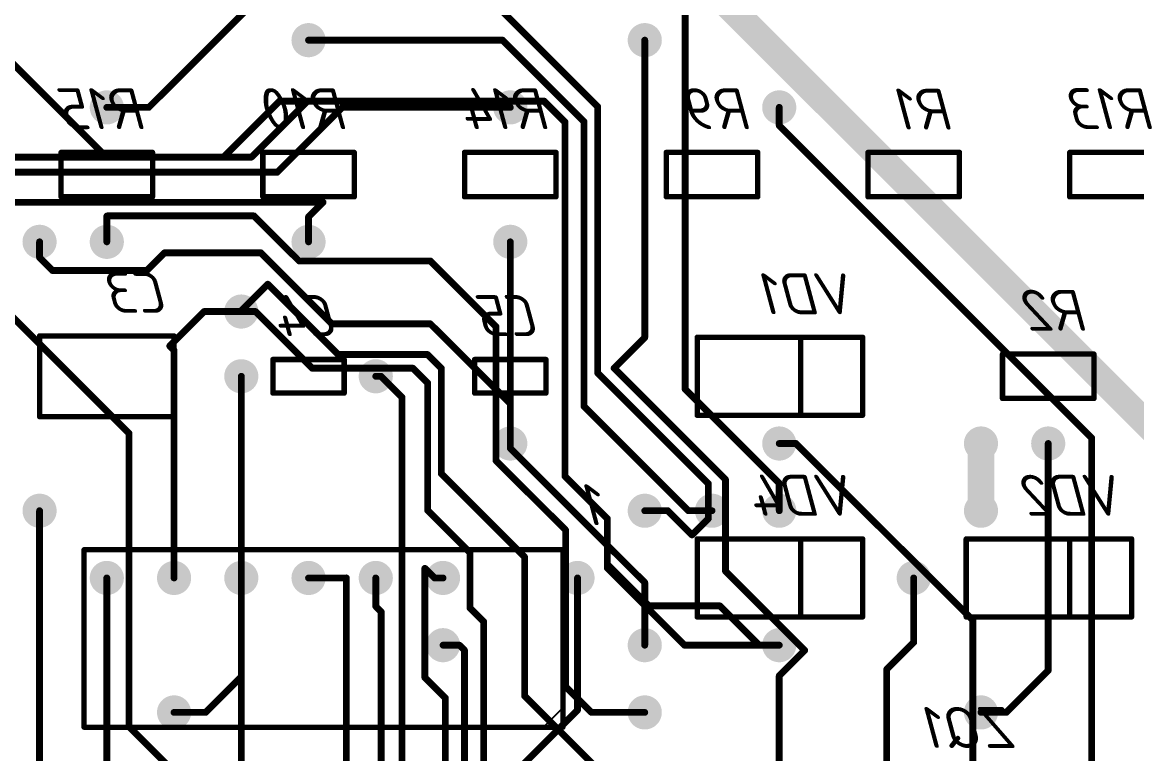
# Model space of a CAD drawing. Header units: millimetres. Extents: x -1529 to 2898, y -1337 to 2183.
# Drawn here: x -1435.3 to -1331.7, y 1997.3 to 2065.3 of the extents above; entities that cross this region are included whole.
import ezdxf

# ---------------------------------------------------------------- set-up
doc = ezdxf.new("R2010")
doc.units = ezdxf.units.MM
for name, color, linetype in [('BottomOverlay', 54, 'Continuous'), ('TopLayer', 1, 'Continuous'), ('ViaHoleLayer', 16, 'Continuous')]:
    doc.layers.add(name, color=color, linetype=linetype)
doc.styles.get("Standard").update_dxf_attribs({"font": 'isocpeui.ttf', "height": 5})

msp = doc.modelspace()

# ---------------------------------------------------------------- linework, layer by layer
at = {"layer": 'BottomOverlay', "color": 7, "true_color": 0xffffff}
for p, q in [((-1386.876, 1999.782), (-1385.076, 2001.582)), ((-1385.076, 2001.582), (-1385.076, 1999.782)), ((-1385.076, 1999.782), (-1386.876, 1999.782))]:
    msp.add_line(p, q, dxfattribs=at)
at = {"layer": 'BottomOverlay', "color": 7, "true_color": 0xffffff, "const_width": 0.5}
for points in [[(-1431.714, 2049.094), (-1431.714, 2053.22)], [(-1431.714, 2053.22), (-1423.214, 2053.22)], [(-1423.214, 2049.094), (-1423.214, 2053.22)], [(-1412.964, 2049.094), (-1412.964, 2053.22)], [(-1412.964, 2053.22), (-1404.464, 2053.22)], [(-1404.464, 2049.094), (-1404.464, 2053.22)], [(-1394.214, 2049.094), (-1394.214, 2053.22)], [(-1394.214, 2053.22), (-1385.714, 2053.22)], [(-1385.714, 2049.094), (-1385.714, 2053.22)], [(-1375.464, 2049.094), (-1375.464, 2053.22)], [(-1375.464, 2053.22), (-1366.964, 2053.22)], [(-1366.964, 2049.094), (-1366.964, 2053.22)], [(-1356.714, 2049.094), (-1356.714, 2053.22)], [(-1356.714, 2053.22), (-1348.214, 2053.22)], [(-1348.214, 2049.094), (-1348.214, 2053.22)], [(-1337.964, 2049.094), (-1337.964, 2053.22)], [(-1337.964, 2053.22), (-1329.464, 2053.22)], [(-1431.714, 2049.094), (-1423.214, 2049.094)], [(-1412.964, 2049.094), (-1404.464, 2049.094)], [(-1394.214, 2049.094), (-1385.714, 2049.094)], [(-1375.464, 2049.094), (-1366.964, 2049.094)], [(-1356.714, 2049.094), (-1348.214, 2049.094)], [(-1337.964, 2049.094), (-1329.464, 2049.094)], [(-1433.714, 2036.157), (-1421.214, 2036.157)], [(-1433.714, 2028.657), (-1433.714, 2036.157)], [(-1421.214, 2028.657), (-1421.214, 2036.157)], [(-1372.589, 2028.782), (-1372.589, 2036.032)], [(-1372.589, 2036.032), (-1357.214, 2036.032)], [(-1362.964, 2028.782), (-1362.964, 2036.032)], [(-1357.214, 2028.782), (-1357.214, 2036.032)], [(-1344.214, 2030.344), (-1344.214, 2034.469)], [(-1344.214, 2034.469), (-1335.714, 2034.469)], [(-1335.714, 2030.344), (-1335.714, 2034.469)], [(-1412.026, 2030.844), (-1412.026, 2033.969)], [(-1412.026, 2033.969), (-1405.401, 2033.969)], [(-1405.401, 2030.844), (-1405.401, 2033.969)], [(-1393.276, 2030.844), (-1393.276, 2033.969)], [(-1393.276, 2033.969), (-1386.651, 2033.969)], [(-1386.651, 2030.844), (-1386.651, 2033.969)], [(-1412.026, 2030.844), (-1405.401, 2030.844)], [(-1393.276, 2030.844), (-1386.651, 2030.844)], [(-1344.214, 2030.344), (-1335.714, 2030.344)], [(-1433.714, 2028.657), (-1421.214, 2028.657)], [(-1372.589, 2028.782), (-1357.214, 2028.782)], [(-1372.589, 2010.032), (-1372.589, 2017.282)], [(-1372.589, 2017.282), (-1357.214, 2017.282)], [(-1362.964, 2010.032), (-1362.964, 2017.282)], [(-1357.214, 2010.032), (-1357.214, 2017.282)], [(-1347.589, 2010.032), (-1347.589, 2017.282)], [(-1347.589, 2017.282), (-1332.214, 2017.282)], [(-1337.964, 2010.032), (-1337.964, 2017.282)], [(-1332.214, 2010.032), (-1332.214, 2017.282)], [(-1429.576, 2016.282), (-1385.076, 2016.282)], [(-1429.576, 1999.782), (-1429.576, 2016.282)], [(-1385.076, 1999.782), (-1385.076, 2016.282)], [(-1372.589, 2010.032), (-1357.214, 2010.032)], [(-1347.589, 2010.032), (-1332.214, 2010.032)], [(-1429.576, 1999.782), (-1385.076, 1999.782)]]:
    msp.add_lwpolyline(points, dxfattribs=at)
at = {"layer": 'BottomOverlay', "color": 7, "true_color": 0xffffff, "const_width": 0.25}
for points in [[(-1431.839, 2053.22, 1), (-1431.589, 2053.22, 1)], [(-1431.839, 2053.22, 1), (-1431.589, 2053.22, 1)], [(-1423.339, 2053.22, 1), (-1423.089, 2053.22, 1)], [(-1423.339, 2053.22, 1), (-1423.089, 2053.22, 1)], [(-1413.089, 2053.22, 1), (-1412.839, 2053.22, 1)], [(-1413.089, 2053.22, 1), (-1412.839, 2053.22, 1)], [(-1404.589, 2053.22, 1), (-1404.339, 2053.22, 1)], [(-1404.589, 2053.22, 1), (-1404.339, 2053.22, 1)], [(-1394.339, 2053.22, 1), (-1394.089, 2053.22, 1)], [(-1394.339, 2053.22, 1), (-1394.089, 2053.22, 1)], [(-1385.839, 2053.22, 1), (-1385.589, 2053.22, 1)], [(-1385.839, 2053.22, 1), (-1385.589, 2053.22, 1)], [(-1375.589, 2053.22, 1), (-1375.339, 2053.22, 1)], [(-1375.589, 2053.22, 1), (-1375.339, 2053.22, 1)], [(-1367.089, 2053.22, 1), (-1366.839, 2053.22, 1)], [(-1367.089, 2053.22, 1), (-1366.839, 2053.22, 1)], [(-1356.839, 2053.22, 1), (-1356.589, 2053.22, 1)], [(-1356.839, 2053.22, 1), (-1356.589, 2053.22, 1)], [(-1348.339, 2053.22, 1), (-1348.089, 2053.22, 1)], [(-1348.339, 2053.22, 1), (-1348.089, 2053.22, 1)], [(-1338.089, 2053.22, 1), (-1337.839, 2053.22, 1)], [(-1338.089, 2053.22, 1), (-1337.839, 2053.22, 1)], [(-1431.839, 2049.094, 1), (-1431.589, 2049.094, 1)], [(-1431.839, 2049.094, 1), (-1431.589, 2049.094, 1)], [(-1423.339, 2049.094, 1), (-1423.089, 2049.094, 1)], [(-1423.339, 2049.094, 1), (-1423.089, 2049.094, 1)], [(-1413.089, 2049.094, 1), (-1412.839, 2049.094, 1)], [(-1413.089, 2049.094, 1), (-1412.839, 2049.094, 1)], [(-1404.589, 2049.094, 1), (-1404.339, 2049.094, 1)], [(-1404.589, 2049.094, 1), (-1404.339, 2049.094, 1)], [(-1394.339, 2049.094, 1), (-1394.089, 2049.094, 1)], [(-1394.339, 2049.094, 1), (-1394.089, 2049.094, 1)], [(-1385.839, 2049.094, 1), (-1385.589, 2049.094, 1)], [(-1385.839, 2049.094, 1), (-1385.589, 2049.094, 1)], [(-1375.589, 2049.094, 1), (-1375.339, 2049.094, 1)], [(-1375.589, 2049.094, 1), (-1375.339, 2049.094, 1)], [(-1367.089, 2049.094, 1), (-1366.839, 2049.094, 1)], [(-1367.089, 2049.094, 1), (-1366.839, 2049.094, 1)], [(-1356.839, 2049.094, 1), (-1356.589, 2049.094, 1)], [(-1356.839, 2049.094, 1), (-1356.589, 2049.094, 1)], [(-1348.339, 2049.094, 1), (-1348.089, 2049.094, 1)], [(-1348.339, 2049.094, 1), (-1348.089, 2049.094, 1)], [(-1338.089, 2049.094, 1), (-1337.839, 2049.094, 1)], [(-1338.089, 2049.094, 1), (-1337.839, 2049.094, 1)], [(-1433.839, 2036.157, 1), (-1433.589, 2036.157, 1)], [(-1433.839, 2036.157, 1), (-1433.589, 2036.157, 1)], [(-1421.339, 2036.157, 1), (-1421.089, 2036.157, 1)], [(-1421.339, 2036.157, 1), (-1421.089, 2036.157, 1)], [(-1372.714, 2036.032, 1), (-1372.464, 2036.032, 1)], [(-1372.714, 2036.032, 1), (-1372.464, 2036.032, 1)], [(-1363.089, 2036.032, 1), (-1362.839, 2036.032, 1)], [(-1357.339, 2036.032, 1), (-1357.089, 2036.032, 1)], [(-1357.339, 2036.032, 1), (-1357.089, 2036.032, 1)], [(-1344.339, 2034.469, 1), (-1344.089, 2034.469, 1)], [(-1344.339, 2034.469, 1), (-1344.089, 2034.469, 1)], [(-1335.839, 2034.469, 1), (-1335.589, 2034.469, 1)], [(-1335.839, 2034.469, 1), (-1335.589, 2034.469, 1)], [(-1412.151, 2033.969, 1), (-1411.901, 2033.969, 1)], [(-1412.151, 2033.969, 1), (-1411.901, 2033.969, 1)], [(-1405.526, 2033.969, 1), (-1405.276, 2033.969, 1)], [(-1405.526, 2033.969, 1), (-1405.276, 2033.969, 1)], [(-1393.401, 2033.969, 1), (-1393.151, 2033.969, 1)], [(-1393.401, 2033.969, 1), (-1393.151, 2033.969, 1)], [(-1386.776, 2033.969, 1), (-1386.526, 2033.969, 1)], [(-1386.776, 2033.969, 1), (-1386.526, 2033.969, 1)], [(-1412.151, 2030.844, 1), (-1411.901, 2030.844, 1)], [(-1412.151, 2030.844, 1), (-1411.901, 2030.844, 1)], [(-1405.526, 2030.844, 1), (-1405.276, 2030.844, 1)], [(-1405.526, 2030.844, 1), (-1405.276, 2030.844, 1)], [(-1393.401, 2030.844, 1), (-1393.151, 2030.844, 1)], [(-1393.401, 2030.844, 1), (-1393.151, 2030.844, 1)], [(-1386.776, 2030.844, 1), (-1386.526, 2030.844, 1)], [(-1386.776, 2030.844, 1), (-1386.526, 2030.844, 1)], [(-1344.339, 2030.344, 1), (-1344.089, 2030.344, 1)], [(-1344.339, 2030.344, 1), (-1344.089, 2030.344, 1)], [(-1335.839, 2030.344, 1), (-1335.589, 2030.344, 1)], [(-1335.839, 2030.344, 1), (-1335.589, 2030.344, 1)], [(-1433.839, 2028.657, 1), (-1433.589, 2028.657, 1)], [(-1433.839, 2028.657, 1), (-1433.589, 2028.657, 1)], [(-1421.339, 2028.657, 1), (-1421.089, 2028.657, 1)], [(-1421.339, 2028.657, 1), (-1421.089, 2028.657, 1)], [(-1372.714, 2028.782, 1), (-1372.464, 2028.782, 1)], [(-1372.714, 2028.782, 1), (-1372.464, 2028.782, 1)], [(-1363.089, 2028.782, 1), (-1362.839, 2028.782, 1)], [(-1357.339, 2028.782, 1), (-1357.089, 2028.782, 1)], [(-1357.339, 2028.782, 1), (-1357.089, 2028.782, 1)], [(-1372.714, 2017.282, 1), (-1372.464, 2017.282, 1)], [(-1372.714, 2017.282, 1), (-1372.464, 2017.282, 1)], [(-1363.089, 2017.282, 1), (-1362.839, 2017.282, 1)], [(-1357.339, 2017.282, 1), (-1357.089, 2017.282, 1)], [(-1357.339, 2017.282, 1), (-1357.089, 2017.282, 1)], [(-1347.714, 2017.282, 1), (-1347.464, 2017.282, 1)], [(-1347.714, 2017.282, 1), (-1347.464, 2017.282, 1)], [(-1338.089, 2017.282, 1), (-1337.839, 2017.282, 1)], [(-1332.339, 2017.282, 1), (-1332.089, 2017.282, 1)], [(-1332.339, 2017.282, 1), (-1332.089, 2017.282, 1)], [(-1429.701, 2016.282, 1), (-1429.451, 2016.282, 1)], [(-1429.701, 2016.282, 1), (-1429.451, 2016.282, 1)], [(-1385.201, 2016.282, 1), (-1384.951, 2016.282, 1)], [(-1385.201, 2016.282, 1), (-1384.951, 2016.282, 1)], [(-1372.714, 2010.032, 1), (-1372.464, 2010.032, 1)], [(-1372.714, 2010.032, 1), (-1372.464, 2010.032, 1)], [(-1363.089, 2010.032, 1), (-1362.839, 2010.032, 1)], [(-1357.339, 2010.032, 1), (-1357.089, 2010.032, 1)], [(-1357.339, 2010.032, 1), (-1357.089, 2010.032, 1)], [(-1347.714, 2010.032, 1), (-1347.464, 2010.032, 1)], [(-1347.714, 2010.032, 1), (-1347.464, 2010.032, 1)], [(-1338.089, 2010.032, 1), (-1337.839, 2010.032, 1)], [(-1332.339, 2010.032, 1), (-1332.089, 2010.032, 1)], [(-1332.339, 2010.032, 1), (-1332.089, 2010.032, 1)], [(-1429.701, 1999.782, 1), (-1429.451, 1999.782, 1)], [(-1429.701, 1999.782, 1), (-1429.451, 1999.782, 1)], [(-1385.201, 1999.782, 1), (-1384.951, 1999.782, 1)], [(-1385.201, 1999.782, 1), (-1384.951, 1999.782, 1)]]:
    msp.add_lwpolyline(points, format="xyb", close=True, dxfattribs=at)
at = {"layer": 'TopLayer', "color": 7, "true_color": 0xffffff}
for points, const_width in [([(-1423.563, 2057.407), (-1376.439, 2104.531)], 0.635), ([(-1373.708, 2031.202), (-1373.708, 2098.412)], 0.635), ([(-1446.214, 2071.499), (-1427.493, 2052.778)], 0.635), ([(-1394.266, 2069.907), (-1381.836, 2057.477)], 0.635), ([(-1371.214, 2068.381), (-1329.639, 2026.807)], 2.5), ([(-1408.714, 2063.657), (-1390.683, 2063.657)], 0.635), ([(-1390.683, 2063.657), (-1383.106, 2056.08)], 0.635), ([(-1377.464, 2036.005), (-1377.464, 2063.657)], 0.635), ([(-1416.634, 2052.778), (-1411.427, 2057.985)], 0.635), ([(-1414.031, 2052.778), (-1408.824, 2057.985)], 0.635), ([(-1411.427, 2057.985), (-1408.824, 2057.985)], 0.635), ([(-1408.824, 2057.985), (-1386.853, 2057.985)], 0.635), ([(-1386.853, 2057.985), (-1386.807, 2057.985)], 0.635), ([(-1386.853, 2057.985), (-1384.884, 2056.017)], 0.635), ([(-1386.807, 2057.985), (-1384.884, 2056.062)], 0.635), ([(-1427.464, 2057.407), (-1423.563, 2057.407)], 0.635), ([(-1411.618, 2051.381), (-1405.592, 2057.407)], 0.635), ([(-1405.592, 2057.407), (-1389.964, 2057.407)], 0.635), ([(-1381.836, 2032.712), (-1381.836, 2057.477)], 0.635), ([(-1364.964, 2055.718), (-1364.964, 2057.407)], 0.635), ([(-1384.884, 2056.017), (-1384.884, 2056.062)], 0.635), ([(-1384.884, 2023.124), (-1384.884, 2056.017)], 0.635), ([(-1383.106, 2029.601), (-1383.106, 2056.08)], 0.635), ([(-1364.964, 2055.718), (-1335.926, 2026.68)], 0.635), ([(-1469.592, 2052.778), (-1427.493, 2052.778)], 0.635), ([(-1427.493, 2052.778), (-1416.634, 2052.778)], 0.635), ([(-1416.634, 2052.778), (-1414.031, 2052.778)], 0.635), ([(-1448.892, 2051.381), (-1411.618, 2051.381)], 0.635), ([(-1442.415, 2048.587), (-1407.363, 2048.587)], 0.635), ([(-1408.714, 2047.237), (-1407.363, 2048.587)], 0.635), ([(-1427.464, 2047.283), (-1427.429, 2047.317)], 0.635), ([(-1427.464, 2044.907), (-1427.464, 2047.283)], 0.635), ([(-1427.429, 2047.317), (-1413.777, 2047.317)], 0.635), ([(-1413.777, 2047.317), (-1409.586, 2043.126)], 0.635), ([(-1408.714, 2044.907), (-1408.714, 2047.237)], 0.635), ([(-1433.714, 2043.442), (-1433.714, 2044.907)], 0.635), ([(-1389.964, 2025.727), (-1389.964, 2044.907)], 0.635), ([(-1433.714, 2043.442), (-1432.509, 2042.237)], 0.635), ([(-1423.746, 2042.237), (-1422.095, 2043.888)], 0.635), ([(-1422.095, 2043.888), (-1413.142, 2043.888)], 0.635), ([(-1413.142, 2043.888), (-1406.538, 2037.284)], 0.635), ([(-1409.586, 2043.126), (-1397.394, 2043.126)], 0.635), ([(-1397.394, 2043.126), (-1391.298, 2037.03)], 0.635), ([(-1439.964, 2041.679), (-1425.397, 2027.112)], 0.635), ([(-1432.509, 2042.237), (-1423.746, 2042.237)], 0.635), ([(-1414.964, 2038.51), (-1412.507, 2040.967)], 0.635), ([(-1412.507, 2040.967), (-1405.966, 2034.427)], 0.635), ([(-1421.614, 2035.226), (-1418.412, 2038.427)], 0.635), ([(-1418.412, 2038.427), (-1413.65, 2038.427)], 0.635), ([(-1414.964, 2038.427), (-1414.964, 2038.51)], 0.635), ([(-1413.65, 2038.427), (-1408.379, 2033.157)], 0.635), ([(-1406.538, 2037.284), (-1397.394, 2037.284)], 0.635), ([(-1397.394, 2037.284), (-1389.964, 2029.854)], 0.635), ([(-1391.298, 2024.584), (-1391.298, 2037.03)], 0.635), ([(-1421.614, 2035.226), (-1421.214, 2034.826)], 0.635), ([(-1380.312, 2033.157), (-1377.464, 2036.005)], 0.635), ([(-1421.214, 2013.657), (-1421.214, 2034.826)], 0.635), ([(-1405.966, 2034.427), (-1397.648, 2034.427)], 0.635), ([(-1397.648, 2034.427), (-1396.378, 2033.157)], 0.635), ([(-1408.379, 2033.157), (-1399.012, 2033.157)], 0.635), ([(-1399.012, 2033.157), (-1397.648, 2031.793)], 0.635), ([(-1396.378, 2023.352), (-1396.378, 2033.157)], 0.635), ([(-1380.312, 2033.157), (-1369.962, 2022.806)], 0.635), ([(-1414.964, 2004.474), (-1414.964, 2032.407)], 0.635), ([(-1402.464, 2032.407), (-1401.978, 2032.407)], 0.635), ([(-1401.978, 2032.407), (-1400.024, 2030.453)], 0.635), ([(-1381.836, 2032.712), (-1371.549, 2022.425)], 0.635), ([(-1397.648, 2019.949), (-1397.648, 2031.793)], 0.635), ([(-1373.708, 2031.202), (-1364.964, 2022.457)], 0.635), ([(-1400.024, 1989.241), (-1400.024, 2030.453)], 0.635), ([(-1389.964, 2026.157), (-1389.964, 2029.854)], 0.635), ([(-1383.106, 2029.601), (-1373.412, 2019.907)], 0.635), ([(-1425.397, 1999.819), (-1425.397, 2027.112)], 0.635), ([(-1346.214, 2019.907), (-1346.214, 2026.157)], 2.5), ([(-1364.964, 2026.157), (-1363.408, 2026.157)], 0.635), ([(-1363.408, 2026.157), (-1346.975, 2009.724)], 0.635), ([(-1339.964, 2005.052), (-1339.964, 2026.157)], 0.635), ([(-1335.926, 1957.407), (-1335.926, 2026.68)], 0.635), ([(-1389.964, 2025.727), (-1377.464, 2013.227)], 0.635), ([(-1391.298, 2024.584), (-1384.821, 2018.107)], 0.635), ([(-1396.378, 2023.352), (-1388.631, 2015.605)], 0.635), ([(-1384.884, 2023.124), (-1380.947, 2019.187)], 0.635), ([(-1369.962, 2014.297), (-1369.962, 2022.806)], 0.635), ([(-1371.549, 2019.187), (-1371.549, 2022.425)], 0.635), ([(-1364.964, 2019.907), (-1364.964, 2022.457)], 0.635), ([(-1433.714, 1973.147), (-1433.714, 2019.907)], 0.635), ([(-1397.648, 2019.949), (-1393.711, 2016.012)], 0.635), ([(-1377.464, 2019.907), (-1375.317, 2019.907)], 0.635), ([(-1375.317, 2019.907), (-1373.073, 2017.663)], 0.635), ([(-1373.412, 2019.907), (-1371.214, 2019.907)], 0.635), ([(-1380.947, 2014.932), (-1380.947, 2019.187)], 0.635), ([(-1373.073, 2017.663), (-1371.549, 2019.187)], 0.635), ([(-1384.821, 2003.566), (-1384.821, 2018.107)], 0.635), ([(-1393.711, 2010.868), (-1393.711, 2016.012)], 0.635), ([(-1388.631, 2002.677), (-1388.631, 2015.605)], 0.635), ([(-1397.902, 2004.391), (-1397.902, 2014.551)], 0.635), ([(-1397.902, 2014.551), (-1397.007, 2013.657)], 0.635), ([(-1380.947, 2014.579), (-1380.947, 2014.932)], 0.635), ([(-1380.947, 2014.932), (-1377.074, 2011.059)], 0.635), ([(-1380.947, 2014.579), (-1373.775, 2007.407)], 0.635), ([(-1427.464, 1977.75), (-1427.464, 2013.657)], 0.635), ([(-1414.964, 1994.91), (-1414.964, 2013.657)], 0.635), ([(-1408.714, 2013.657), (-1405.21, 2013.657)], 0.635), ([(-1405.21, 2013.657), (-1405.204, 2013.662)], 0.635), ([(-1405.204, 1987.119), (-1405.204, 2013.662)], 0.635), ([(-1402.464, 2011.023), (-1402.464, 2013.657)], 0.635), ([(-1397.007, 2013.657), (-1396.214, 2013.657)], 0.635), ([(-1383.714, 2001.371), (-1383.714, 2013.657)], 0.635), ([(-1369.962, 2014.297), (-1362.596, 2006.931)], 0.635), ([(-1352.464, 2007.665), (-1352.464, 2013.657)], 0.635), ([(-1377.464, 2007.407), (-1377.464, 2013.227)], 0.635), ([(-1402.464, 2011.023), (-1401.966, 2010.525)], 0.635), ([(-1401.966, 1969.809), (-1401.966, 2010.525)], 0.635), ([(-1393.711, 2010.868), (-1392.441, 2009.598)], 0.635), ([(-1377.074, 2011.059), (-1370.47, 2011.059)], 0.635), ([(-1370.47, 2011.059), (-1366.818, 2007.407)], 0.635), ([(-1392.441, 1977.531), (-1392.441, 2009.598)], 0.635), ([(-1346.975, 1967.752), (-1346.975, 2009.724)], 0.635), ([(-1396.214, 2007.407), (-1394.694, 2007.407)], 0.635), ([(-1394.694, 2007.407), (-1394.219, 2006.931)], 0.635), ([(-1373.775, 2007.407), (-1366.818, 2007.407)], 0.635), ([(-1366.818, 2007.407), (-1364.964, 2007.407)], 0.635), ([(-1354.976, 2005.153), (-1352.464, 2007.665)], 0.635), ([(-1394.219, 1964.837), (-1394.219, 2006.931)], 0.635), ([(-1364.964, 2004.563), (-1362.596, 2006.931)], 0.635), ([(-1354.976, 1964.577), (-1354.976, 2005.153)], 0.635), ([(-1343.859, 2001.157), (-1339.964, 2005.052)], 0.635), ([(-1418.281, 2001.157), (-1414.964, 2004.474)], 0.635), ([(-1397.902, 2004.391), (-1395.997, 2002.486)], 0.635), ([(-1364.964, 1969.907), (-1364.964, 2004.563)], 0.635), ([(-1384.821, 2003.566), (-1382.412, 2001.157)], 0.635), ([(-1395.997, 1914.69), (-1395.997, 2002.486)], 0.635), ([(-1388.631, 2002.677), (-1380.861, 1994.907)], 0.635), ([(-1421.214, 2001.157), (-1418.281, 2001.157)], 0.635), ([(-1391.171, 1993.914), (-1383.714, 2001.371)], 0.635), ([(-1382.412, 2001.157), (-1377.464, 2001.157)], 0.635), ([(-1346.214, 2001.157), (-1343.859, 2001.157)], 0.635), ([(-1425.397, 1999.819), (-1408.714, 1983.136)], 0.635)]:
    msp.add_lwpolyline(points, dxfattribs=dict(at, const_width=const_width))
for points, const_width in [([(-1409.507, 2063.657, 1), (-1407.92, 2063.657, 1)], 1.587), ([(-1378.257, 2063.657, 1), (-1376.67, 2063.657, 1)], 1.587), ([(-1408.872, 2063.657, 1), (-1408.555, 2063.657, 1)], 0.318), ([(-1390.841, 2063.657, 1), (-1390.524, 2063.657, 1)], 0.318), ([(-1390.841, 2063.657, 1), (-1390.524, 2063.657, 1)], 0.318), ([(-1377.622, 2063.657, 1), (-1377.305, 2063.657, 1)], 0.318), ([(-1428.257, 2057.407, 1), (-1426.67, 2057.407, 1)], 1.587), ([(-1411.586, 2057.985, 1), (-1411.268, 2057.985, 1)], 0.318), ([(-1411.586, 2057.985, 1), (-1411.268, 2057.985, 1)], 0.318), ([(-1408.982, 2057.985, 1), (-1408.665, 2057.985, 1)], 0.318), ([(-1408.982, 2057.985, 1), (-1408.665, 2057.985, 1)], 0.318), ([(-1408.982, 2057.985, 1), (-1408.665, 2057.985, 1)], 0.318), ([(-1390.757, 2057.407, 1), (-1389.17, 2057.407, 1)], 1.587), ([(-1387.011, 2057.985, 1), (-1386.694, 2057.985, 1)], 0.318), ([(-1387.011, 2057.985, 1), (-1386.694, 2057.985, 1)], 0.318), ([(-1387.011, 2057.985, 1), (-1386.694, 2057.985, 1)], 0.318), ([(-1386.966, 2057.985, 1), (-1386.649, 2057.985, 1)], 0.318), ([(-1386.966, 2057.985, 1), (-1386.649, 2057.985, 1)], 0.318), ([(-1365.757, 2057.407, 1), (-1364.17, 2057.407, 1)], 1.587), ([(-1427.622, 2057.407, 1), (-1427.305, 2057.407, 1)], 0.318), ([(-1423.721, 2057.407, 1), (-1423.404, 2057.407, 1)], 0.318), ([(-1423.721, 2057.407, 1), (-1423.404, 2057.407, 1)], 0.318), ([(-1405.751, 2057.407, 1), (-1405.433, 2057.407, 1)], 0.318), ([(-1405.751, 2057.407, 1), (-1405.433, 2057.407, 1)], 0.318), ([(-1390.122, 2057.407, 1), (-1389.805, 2057.407, 1)], 0.318), ([(-1381.995, 2057.477, 1), (-1381.677, 2057.477, 1)], 0.318), ([(-1381.995, 2057.477, 1), (-1381.677, 2057.477, 1)], 0.318), ([(-1365.122, 2057.407, 1), (-1364.805, 2057.407, 1)], 0.318), ([(-1385.043, 2056.062, 1), (-1384.725, 2056.062, 1)], 0.318), ([(-1385.043, 2056.062, 1), (-1384.725, 2056.062, 1)], 0.318), ([(-1385.043, 2056.017, 1), (-1384.725, 2056.017, 1)], 0.318), ([(-1385.043, 2056.017, 1), (-1384.725, 2056.017, 1)], 0.318), ([(-1385.043, 2056.017, 1), (-1384.725, 2056.017, 1)], 0.318), ([(-1383.265, 2056.08, 1), (-1382.947, 2056.08, 1)], 0.318), ([(-1383.265, 2056.08, 1), (-1382.947, 2056.08, 1)], 0.318), ([(-1365.122, 2055.718, 1), (-1364.805, 2055.718, 1)], 0.318), ([(-1365.122, 2055.718, 1), (-1364.805, 2055.718, 1)], 0.318), ([(-1427.651, 2052.778, 1), (-1427.334, 2052.778, 1)], 0.318), ([(-1427.651, 2052.778, 1), (-1427.334, 2052.778, 1)], 0.318), ([(-1427.651, 2052.778, 1), (-1427.334, 2052.778, 1)], 0.318), ([(-1416.793, 2052.778, 1), (-1416.475, 2052.778, 1)], 0.318), ([(-1416.793, 2052.778, 1), (-1416.475, 2052.778, 1)], 0.318), ([(-1416.793, 2052.778, 1), (-1416.475, 2052.778, 1)], 0.318), ([(-1414.189, 2052.778, 1), (-1413.872, 2052.778, 1)], 0.318), ([(-1414.189, 2052.778, 1), (-1413.872, 2052.778, 1)], 0.318), ([(-1411.776, 2051.381, 1), (-1411.459, 2051.381, 1)], 0.318), ([(-1411.776, 2051.381, 1), (-1411.459, 2051.381, 1)], 0.318), ([(-1407.522, 2048.587, 1), (-1407.204, 2048.587, 1)], 0.318), ([(-1407.522, 2048.587, 1), (-1407.204, 2048.587, 1)], 0.318), ([(-1427.622, 2047.283, 1), (-1427.305, 2047.283, 1)], 0.318), ([(-1427.622, 2047.283, 1), (-1427.305, 2047.283, 1)], 0.318), ([(-1427.588, 2047.317, 1), (-1427.27, 2047.317, 1)], 0.318), ([(-1427.588, 2047.317, 1), (-1427.27, 2047.317, 1)], 0.318), ([(-1413.935, 2047.317, 1), (-1413.618, 2047.317, 1)], 0.318), ([(-1413.935, 2047.317, 1), (-1413.618, 2047.317, 1)], 0.318), ([(-1408.872, 2047.237, 1), (-1408.555, 2047.237, 1)], 0.318), ([(-1408.872, 2047.237, 1), (-1408.555, 2047.237, 1)], 0.318), ([(-1434.507, 2044.907, 1), (-1432.92, 2044.907, 1)], 1.587), ([(-1428.257, 2044.907, 1), (-1426.67, 2044.907, 1)], 1.587), ([(-1409.507, 2044.907, 1), (-1407.92, 2044.907, 1)], 1.587), ([(-1390.757, 2044.907, 1), (-1389.17, 2044.907, 1)], 1.587), ([(-1433.872, 2044.907, 1), (-1433.555, 2044.907, 1)], 0.318), ([(-1427.622, 2044.907, 1), (-1427.305, 2044.907, 1)], 0.318), ([(-1408.872, 2044.907, 1), (-1408.555, 2044.907, 1)], 0.318), ([(-1390.122, 2044.907, 1), (-1389.805, 2044.907, 1)], 0.318), ([(-1433.872, 2043.442, 1), (-1433.555, 2043.442, 1)], 0.318), ([(-1433.872, 2043.442, 1), (-1433.555, 2043.442, 1)], 0.318), ([(-1422.254, 2043.888, 1), (-1421.936, 2043.888, 1)], 0.318), ([(-1422.254, 2043.888, 1), (-1421.936, 2043.888, 1)], 0.318), ([(-1413.3, 2043.888, 1), (-1412.983, 2043.888, 1)], 0.318), ([(-1413.3, 2043.888, 1), (-1412.983, 2043.888, 1)], 0.318), ([(-1409.744, 2043.126, 1), (-1409.427, 2043.126, 1)], 0.318), ([(-1409.744, 2043.126, 1), (-1409.427, 2043.126, 1)], 0.318), ([(-1397.552, 2043.126, 1), (-1397.235, 2043.126, 1)], 0.318), ([(-1397.552, 2043.126, 1), (-1397.235, 2043.126, 1)], 0.318), ([(-1432.668, 2042.237, 1), (-1432.35, 2042.237, 1)], 0.318), ([(-1432.668, 2042.237, 1), (-1432.35, 2042.237, 1)], 0.318), ([(-1423.905, 2042.237, 1), (-1423.587, 2042.237, 1)], 0.318), ([(-1423.905, 2042.237, 1), (-1423.587, 2042.237, 1)], 0.318), ([(-1412.665, 2040.967, 1), (-1412.348, 2040.967, 1)], 0.318), ([(-1412.665, 2040.967, 1), (-1412.348, 2040.967, 1)], 0.318), ([(-1415.757, 2038.427, 1), (-1414.17, 2038.427, 1)], 1.587), ([(-1418.571, 2038.427, 1), (-1418.253, 2038.427, 1)], 0.318), ([(-1418.571, 2038.427, 1), (-1418.253, 2038.427, 1)], 0.318), ([(-1415.122, 2038.51, 1), (-1414.805, 2038.51, 1)], 0.318), ([(-1415.122, 2038.51, 1), (-1414.805, 2038.51, 1)], 0.318), ([(-1415.122, 2038.427, 1), (-1414.805, 2038.427, 1)], 0.318), ([(-1413.808, 2038.427, 1), (-1413.491, 2038.427, 1)], 0.318), ([(-1413.808, 2038.427, 1), (-1413.491, 2038.427, 1)], 0.318), ([(-1406.696, 2037.284, 1), (-1406.379, 2037.284, 1)], 0.318), ([(-1406.696, 2037.284, 1), (-1406.379, 2037.284, 1)], 0.318), ([(-1397.552, 2037.284, 1), (-1397.235, 2037.284, 1)], 0.318), ([(-1397.552, 2037.284, 1), (-1397.235, 2037.284, 1)], 0.318), ([(-1391.456, 2037.03, 1), (-1391.139, 2037.03, 1)], 0.318), ([(-1391.456, 2037.03, 1), (-1391.139, 2037.03, 1)], 0.318), ([(-1421.772, 2035.226, 1), (-1421.455, 2035.226, 1)], 0.318), ([(-1421.772, 2035.226, 1), (-1421.455, 2035.226, 1)], 0.318), ([(-1377.622, 2036.005, 1), (-1377.305, 2036.005, 1)], 0.318), ([(-1377.622, 2036.005, 1), (-1377.305, 2036.005, 1)], 0.318), ([(-1421.372, 2034.826, 1), (-1421.055, 2034.826, 1)], 0.318), ([(-1421.372, 2034.826, 1), (-1421.055, 2034.826, 1)], 0.318), ([(-1406.125, 2034.427, 1), (-1405.807, 2034.427, 1)], 0.318), ([(-1406.125, 2034.427, 1), (-1405.807, 2034.427, 1)], 0.318), ([(-1397.806, 2034.427, 1), (-1397.489, 2034.427, 1)], 0.318), ([(-1397.806, 2034.427, 1), (-1397.489, 2034.427, 1)], 0.318), ([(-1415.757, 2032.407, 1), (-1414.17, 2032.407, 1)], 1.587), ([(-1408.538, 2033.157, 1), (-1408.22, 2033.157, 1)], 0.318), ([(-1408.538, 2033.157, 1), (-1408.22, 2033.157, 1)], 0.318), ([(-1403.257, 2032.407, 1), (-1401.67, 2032.407, 1)], 1.587), ([(-1399.171, 2033.157, 1), (-1398.853, 2033.157, 1)], 0.318), ([(-1399.171, 2033.157, 1), (-1398.853, 2033.157, 1)], 0.318), ([(-1396.536, 2033.157, 1), (-1396.219, 2033.157, 1)], 0.318), ([(-1396.536, 2033.157, 1), (-1396.219, 2033.157, 1)], 0.318), ([(-1380.471, 2033.157, 1), (-1380.153, 2033.157, 1)], 0.318), ([(-1380.471, 2033.157, 1), (-1380.153, 2033.157, 1)], 0.318), ([(-1415.122, 2032.407, 1), (-1414.805, 2032.407, 1)], 0.318), ([(-1402.622, 2032.407, 1), (-1402.305, 2032.407, 1)], 0.318), ([(-1402.136, 2032.407, 1), (-1401.819, 2032.407, 1)], 0.318), ([(-1402.136, 2032.407, 1), (-1401.819, 2032.407, 1)], 0.318), ([(-1381.995, 2032.712, 1), (-1381.677, 2032.712, 1)], 0.318), ([(-1381.995, 2032.712, 1), (-1381.677, 2032.712, 1)], 0.318), ([(-1397.806, 2031.793, 1), (-1397.489, 2031.793, 1)], 0.318), ([(-1397.806, 2031.793, 1), (-1397.489, 2031.793, 1)], 0.318), ([(-1373.867, 2031.202, 1), (-1373.549, 2031.202, 1)], 0.318), ([(-1373.867, 2031.202, 1), (-1373.549, 2031.202, 1)], 0.318), ([(-1400.182, 2030.453, 1), (-1399.865, 2030.453, 1)], 0.318), ([(-1400.182, 2030.453, 1), (-1399.865, 2030.453, 1)], 0.318), ([(-1390.122, 2029.854, 1), (-1389.805, 2029.854, 1)], 0.318), ([(-1390.122, 2029.854, 1), (-1389.805, 2029.854, 1)], 0.318), ([(-1383.265, 2029.601, 1), (-1382.947, 2029.601, 1)], 0.318), ([(-1383.265, 2029.601, 1), (-1382.947, 2029.601, 1)], 0.318), ([(-1425.556, 2027.112, 1), (-1425.238, 2027.112, 1)], 0.318), ([(-1425.556, 2027.112, 1), (-1425.238, 2027.112, 1)], 0.318), ([(-1390.757, 2026.157, 1), (-1389.17, 2026.157, 1)], 1.587), ([(-1365.757, 2026.157, 1), (-1364.17, 2026.157, 1)], 1.587), ([(-1347.007, 2026.157, 1), (-1345.42, 2026.157, 1)], 1.587), ([(-1346.839, 2026.157, 1), (-1345.589, 2026.157, 1)], 1.25), ([(-1340.757, 2026.157, 1), (-1339.17, 2026.157, 1)], 1.587), ([(-1390.122, 2026.157, 1), (-1389.805, 2026.157, 1)], 0.318), ([(-1365.122, 2026.157, 1), (-1364.805, 2026.157, 1)], 0.318), ([(-1363.567, 2026.157, 1), (-1363.249, 2026.157, 1)], 0.318), ([(-1363.567, 2026.157, 1), (-1363.249, 2026.157, 1)], 0.318), ([(-1340.122, 2026.157, 1), (-1339.805, 2026.157, 1)], 0.318), ([(-1336.084, 2026.68, 1), (-1335.767, 2026.68, 1)], 0.318), ([(-1336.084, 2026.68, 1), (-1335.767, 2026.68, 1)], 0.318), ([(-1390.122, 2025.727, 1), (-1389.805, 2025.727, 1)], 0.318), ([(-1390.122, 2025.727, 1), (-1389.805, 2025.727, 1)], 0.318), ([(-1391.456, 2024.584, 1), (-1391.139, 2024.584, 1)], 0.318), ([(-1391.456, 2024.584, 1), (-1391.139, 2024.584, 1)], 0.318), ([(-1396.536, 2023.352, 1), (-1396.219, 2023.352, 1)], 0.318), ([(-1396.536, 2023.352, 1), (-1396.219, 2023.352, 1)], 0.318), ([(-1385.043, 2023.124, 1), (-1384.725, 2023.124, 1)], 0.318), ([(-1385.043, 2023.124, 1), (-1384.725, 2023.124, 1)], 0.318), ([(-1370.12, 2022.806, 1), (-1369.803, 2022.806, 1)], 0.318), ([(-1370.12, 2022.806, 1), (-1369.803, 2022.806, 1)], 0.318), ([(-1371.708, 2022.425, 1), (-1371.39, 2022.425, 1)], 0.318), ([(-1371.708, 2022.425, 1), (-1371.39, 2022.425, 1)], 0.318), ([(-1365.122, 2022.457, 1), (-1364.805, 2022.457, 1)], 0.318), ([(-1365.122, 2022.457, 1), (-1364.805, 2022.457, 1)], 0.318), ([(-1434.507, 2019.907, 1), (-1432.92, 2019.907, 1)], 1.587), ([(-1378.257, 2019.907, 1), (-1376.67, 2019.907, 1)], 1.587), ([(-1372.007, 2019.907, 1), (-1370.42, 2019.907, 1)], 1.587), ([(-1365.757, 2019.907, 1), (-1364.17, 2019.907, 1)], 1.587), ([(-1347.007, 2019.907, 1), (-1345.42, 2019.907, 1)], 1.587), ([(-1346.839, 2019.907, 1), (-1345.589, 2019.907, 1)], 1.25), ([(-1433.872, 2019.907, 1), (-1433.555, 2019.907, 1)], 0.318), ([(-1397.806, 2019.949, 1), (-1397.489, 2019.949, 1)], 0.318), ([(-1397.806, 2019.949, 1), (-1397.489, 2019.949, 1)], 0.318), ([(-1377.622, 2019.907, 1), (-1377.305, 2019.907, 1)], 0.318), ([(-1375.476, 2019.907, 1), (-1375.158, 2019.907, 1)], 0.318), ([(-1375.476, 2019.907, 1), (-1375.158, 2019.907, 1)], 0.318), ([(-1373.571, 2019.907, 1), (-1373.253, 2019.907, 1)], 0.318), ([(-1373.571, 2019.907, 1), (-1373.253, 2019.907, 1)], 0.318), ([(-1371.372, 2019.907, 1), (-1371.055, 2019.907, 1)], 0.318), ([(-1365.122, 2019.907, 1), (-1364.805, 2019.907, 1)], 0.318), ([(-1381.106, 2019.187, 1), (-1380.788, 2019.187, 1)], 0.318), ([(-1381.106, 2019.187, 1), (-1380.788, 2019.187, 1)], 0.318), ([(-1371.708, 2019.187, 1), (-1371.39, 2019.187, 1)], 0.318), ([(-1371.708, 2019.187, 1), (-1371.39, 2019.187, 1)], 0.318), ([(-1384.979, 2018.107, 1), (-1384.662, 2018.107, 1)], 0.318), ([(-1384.979, 2018.107, 1), (-1384.662, 2018.107, 1)], 0.318), ([(-1373.232, 2017.663, 1), (-1372.914, 2017.663, 1)], 0.318), ([(-1373.232, 2017.663, 1), (-1372.914, 2017.663, 1)], 0.318), ([(-1393.869, 2016.012, 1), (-1393.552, 2016.012, 1)], 0.318), ([(-1393.869, 2016.012, 1), (-1393.552, 2016.012, 1)], 0.318), ([(-1388.789, 2015.605, 1), (-1388.472, 2015.605, 1)], 0.318), ([(-1388.789, 2015.605, 1), (-1388.472, 2015.605, 1)], 0.318), ([(-1428.257, 2013.657, 1), (-1426.67, 2013.657, 1)], 1.587), ([(-1422.007, 2013.657, 1), (-1420.42, 2013.657, 1)], 1.587), ([(-1415.757, 2013.657, 1), (-1414.17, 2013.657, 1)], 1.587), ([(-1409.507, 2013.657, 1), (-1407.92, 2013.657, 1)], 1.587), ([(-1403.257, 2013.657, 1), (-1401.67, 2013.657, 1)], 1.587), ([(-1398.06, 2014.551, 1), (-1397.743, 2014.551, 1)], 0.318), ([(-1398.06, 2014.551, 1), (-1397.743, 2014.551, 1)], 0.318), ([(-1397.007, 2013.657, 1), (-1395.42, 2013.657, 1)], 1.587), ([(-1384.507, 2013.657, 1), (-1382.92, 2013.657, 1)], 1.587), ([(-1381.106, 2014.932, 1), (-1380.788, 2014.932, 1)], 0.318), ([(-1381.106, 2014.932, 1), (-1380.788, 2014.932, 1)], 0.318), ([(-1381.106, 2014.932, 1), (-1380.788, 2014.932, 1)], 0.318), ([(-1381.106, 2014.579, 1), (-1380.788, 2014.579, 1)], 0.318), ([(-1381.106, 2014.579, 1), (-1380.788, 2014.579, 1)], 0.318), ([(-1353.257, 2013.657, 1), (-1351.67, 2013.657, 1)], 1.587), ([(-1427.622, 2013.657, 1), (-1427.305, 2013.657, 1)], 0.318), ([(-1421.372, 2013.657, 1), (-1421.055, 2013.657, 1)], 0.318), ([(-1415.122, 2013.657, 1), (-1414.805, 2013.657, 1)], 0.318), ([(-1408.872, 2013.657, 1), (-1408.555, 2013.657, 1)], 0.318), ([(-1405.368, 2013.657, 1), (-1405.051, 2013.657, 1)], 0.318), ([(-1405.368, 2013.657, 1), (-1405.051, 2013.657, 1)], 0.318), ([(-1405.363, 2013.662, 1), (-1405.045, 2013.662, 1)], 0.318), ([(-1405.363, 2013.662, 1), (-1405.045, 2013.662, 1)], 0.318), ([(-1402.622, 2013.657, 1), (-1402.305, 2013.657, 1)], 0.318), ([(-1397.166, 2013.657, 1), (-1396.848, 2013.657, 1)], 0.318), ([(-1397.166, 2013.657, 1), (-1396.848, 2013.657, 1)], 0.318), ([(-1396.372, 2013.657, 1), (-1396.055, 2013.657, 1)], 0.318), ([(-1383.872, 2013.657, 1), (-1383.555, 2013.657, 1)], 0.318), ([(-1370.12, 2014.297, 1), (-1369.803, 2014.297, 1)], 0.318), ([(-1370.12, 2014.297, 1), (-1369.803, 2014.297, 1)], 0.318), ([(-1352.622, 2013.657, 1), (-1352.305, 2013.657, 1)], 0.318), ([(-1377.622, 2013.227, 1), (-1377.305, 2013.227, 1)], 0.318), ([(-1377.622, 2013.227, 1), (-1377.305, 2013.227, 1)], 0.318), ([(-1402.622, 2011.023, 1), (-1402.305, 2011.023, 1)], 0.318), ([(-1402.622, 2011.023, 1), (-1402.305, 2011.023, 1)], 0.318), ([(-1402.124, 2010.525, 1), (-1401.807, 2010.525, 1)], 0.318), ([(-1402.124, 2010.525, 1), (-1401.807, 2010.525, 1)], 0.318), ([(-1393.869, 2010.868, 1), (-1393.552, 2010.868, 1)], 0.318), ([(-1393.869, 2010.868, 1), (-1393.552, 2010.868, 1)], 0.318), ([(-1377.232, 2011.059, 1), (-1376.915, 2011.059, 1)], 0.318), ([(-1377.232, 2011.059, 1), (-1376.915, 2011.059, 1)], 0.318), ([(-1370.628, 2011.059, 1), (-1370.311, 2011.059, 1)], 0.318), ([(-1370.628, 2011.059, 1), (-1370.311, 2011.059, 1)], 0.318), ([(-1392.599, 2009.598, 1), (-1392.282, 2009.598, 1)], 0.318), ([(-1392.599, 2009.598, 1), (-1392.282, 2009.598, 1)], 0.318), ([(-1347.133, 2009.724, 1), (-1346.816, 2009.724, 1)], 0.318), ([(-1347.133, 2009.724, 1), (-1346.816, 2009.724, 1)], 0.318), ([(-1397.007, 2007.407, 1), (-1395.42, 2007.407, 1)], 1.587), ([(-1378.257, 2007.407, 1), (-1376.67, 2007.407, 1)], 1.587), ([(-1365.757, 2007.407, 1), (-1364.17, 2007.407, 1)], 1.587), ([(-1396.372, 2007.407, 1), (-1396.055, 2007.407, 1)], 0.318), ([(-1394.853, 2007.407, 1), (-1394.535, 2007.407, 1)], 0.318), ([(-1394.853, 2007.407, 1), (-1394.535, 2007.407, 1)], 0.318), ([(-1377.622, 2007.407, 1), (-1377.305, 2007.407, 1)], 0.318), ([(-1373.934, 2007.407, 1), (-1373.616, 2007.407, 1)], 0.318), ([(-1373.934, 2007.407, 1), (-1373.616, 2007.407, 1)], 0.318), ([(-1366.976, 2007.407, 1), (-1366.659, 2007.407, 1)], 0.318), ([(-1366.976, 2007.407, 1), (-1366.659, 2007.407, 1)], 0.318), ([(-1366.976, 2007.407, 1), (-1366.659, 2007.407, 1)], 0.318), ([(-1365.122, 2007.407, 1), (-1364.805, 2007.407, 1)], 0.318), ([(-1352.622, 2007.665, 1), (-1352.305, 2007.665, 1)], 0.318), ([(-1352.622, 2007.665, 1), (-1352.305, 2007.665, 1)], 0.318), ([(-1394.377, 2006.931, 1), (-1394.06, 2006.931, 1)], 0.318), ([(-1394.377, 2006.931, 1), (-1394.06, 2006.931, 1)], 0.318), ([(-1362.754, 2006.931, 1), (-1362.437, 2006.931, 1)], 0.318), ([(-1362.754, 2006.931, 1), (-1362.437, 2006.931, 1)], 0.318), ([(-1355.134, 2005.153, 1), (-1354.817, 2005.153, 1)], 0.318), ([(-1355.134, 2005.153, 1), (-1354.817, 2005.153, 1)], 0.318), ([(-1340.122, 2005.052, 1), (-1339.805, 2005.052, 1)], 0.318), ([(-1340.122, 2005.052, 1), (-1339.805, 2005.052, 1)], 0.318), ([(-1415.122, 2004.474, 1), (-1414.805, 2004.474, 1)], 0.318), ([(-1415.122, 2004.474, 1), (-1414.805, 2004.474, 1)], 0.318), ([(-1398.06, 2004.391, 1), (-1397.743, 2004.391, 1)], 0.318), ([(-1398.06, 2004.391, 1), (-1397.743, 2004.391, 1)], 0.318), ([(-1365.122, 2004.563, 1), (-1364.805, 2004.563, 1)], 0.318), ([(-1365.122, 2004.563, 1), (-1364.805, 2004.563, 1)], 0.318), ([(-1384.979, 2003.566, 1), (-1384.662, 2003.566, 1)], 0.318), ([(-1384.979, 2003.566, 1), (-1384.662, 2003.566, 1)], 0.318), ([(-1422.007, 2001.157, 1), (-1420.42, 2001.157, 1)], 1.587), ([(-1396.155, 2002.486, 1), (-1395.838, 2002.486, 1)], 0.318), ([(-1396.155, 2002.486, 1), (-1395.838, 2002.486, 1)], 0.318), ([(-1388.789, 2002.677, 1), (-1388.472, 2002.677, 1)], 0.318), ([(-1388.789, 2002.677, 1), (-1388.472, 2002.677, 1)], 0.318), ([(-1378.257, 2001.157, 1), (-1376.67, 2001.157, 1)], 1.587), ([(-1347.007, 2001.157, 1), (-1345.42, 2001.157, 1)], 1.587), ([(-1421.372, 2001.157, 1), (-1421.055, 2001.157, 1)], 0.318), ([(-1418.44, 2001.157, 1), (-1418.122, 2001.157, 1)], 0.318), ([(-1418.44, 2001.157, 1), (-1418.122, 2001.157, 1)], 0.318), ([(-1383.872, 2001.371, 1), (-1383.555, 2001.371, 1)], 0.318), ([(-1383.872, 2001.371, 1), (-1383.555, 2001.371, 1)], 0.318), ([(-1382.57, 2001.157, 1), (-1382.253, 2001.157, 1)], 0.318), ([(-1382.57, 2001.157, 1), (-1382.253, 2001.157, 1)], 0.318), ([(-1377.622, 2001.157, 1), (-1377.305, 2001.157, 1)], 0.318), ([(-1346.372, 2001.157, 1), (-1346.055, 2001.157, 1)], 0.318), ([(-1344.018, 2001.157, 1), (-1343.7, 2001.157, 1)], 0.318), ([(-1344.018, 2001.157, 1), (-1343.7, 2001.157, 1)], 0.318), ([(-1425.556, 1999.819, 1), (-1425.238, 1999.819, 1)], 0.318), ([(-1425.556, 1999.819, 1), (-1425.238, 1999.819, 1)], 0.318)]:
    msp.add_lwpolyline(points, format="xyb", close=True, dxfattribs=dict(at, const_width=const_width))
at = {"layer": 'ViaHoleLayer', "color": 7, "true_color": 0xffffff, "const_width": 0.889}
for points in [[(-1409.158, 2063.657, 1), (-1408.269, 2063.657, 1)], [(-1377.908, 2063.657, 1), (-1377.019, 2063.657, 1)], [(-1427.908, 2057.407, 1), (-1427.019, 2057.407, 1)], [(-1390.408, 2057.407, 1), (-1389.519, 2057.407, 1)], [(-1365.408, 2057.407, 1), (-1364.519, 2057.407, 1)], [(-1434.158, 2044.907, 1), (-1433.269, 2044.907, 1)], [(-1427.908, 2044.907, 1), (-1427.019, 2044.907, 1)], [(-1409.158, 2044.907, 1), (-1408.269, 2044.907, 1)], [(-1390.408, 2044.907, 1), (-1389.519, 2044.907, 1)], [(-1415.408, 2038.427, 1), (-1414.519, 2038.427, 1)], [(-1415.408, 2032.407, 1), (-1414.519, 2032.407, 1)], [(-1402.908, 2032.407, 1), (-1402.019, 2032.407, 1)], [(-1390.408, 2026.157, 1), (-1389.519, 2026.157, 1)], [(-1365.408, 2026.157, 1), (-1364.519, 2026.157, 1)], [(-1346.658, 2026.157, 1), (-1345.769, 2026.157, 1)], [(-1340.408, 2026.157, 1), (-1339.519, 2026.157, 1)], [(-1434.158, 2019.907, 1), (-1433.269, 2019.907, 1)], [(-1377.908, 2019.907, 1), (-1377.019, 2019.907, 1)], [(-1371.658, 2019.907, 1), (-1370.769, 2019.907, 1)], [(-1365.408, 2019.907, 1), (-1364.519, 2019.907, 1)], [(-1346.658, 2019.907, 1), (-1345.769, 2019.907, 1)], [(-1427.908, 2013.657, 1), (-1427.019, 2013.657, 1)], [(-1421.658, 2013.657, 1), (-1420.769, 2013.657, 1)], [(-1415.408, 2013.657, 1), (-1414.519, 2013.657, 1)], [(-1409.158, 2013.657, 1), (-1408.269, 2013.657, 1)], [(-1402.908, 2013.657, 1), (-1402.019, 2013.657, 1)], [(-1396.658, 2013.657, 1), (-1395.769, 2013.657, 1)], [(-1384.158, 2013.657, 1), (-1383.269, 2013.657, 1)], [(-1352.908, 2013.657, 1), (-1352.019, 2013.657, 1)], [(-1396.658, 2007.407, 1), (-1395.769, 2007.407, 1)], [(-1377.908, 2007.407, 1), (-1377.019, 2007.407, 1)], [(-1365.408, 2007.407, 1), (-1364.519, 2007.407, 1)], [(-1421.658, 2001.157, 1), (-1420.769, 2001.157, 1)], [(-1377.908, 2001.157, 1), (-1377.019, 2001.157, 1)], [(-1346.658, 2001.157, 1), (-1345.769, 2001.157, 1)]]:
    msp.add_lwpolyline(points, format="xyb", close=True, dxfattribs=at)

# ---------------------------------------------------------------- texts
at = {"layer": 'BottomOverlay', "color": 7, "true_color": 0xffffff, "text_generation_flag": 2}
for s, p in [('R14', (-1386.075, 2055.382)), ('R13', (-1329.878, 2055.382)), ('R15', (-1423.604, 2055.382)), ('R10', (-1404.871, 2055.382)), ('R9', (-1367.343, 2055.382)), ('R1', (-1348.591, 2055.345)), ('C3', (-1421.587, 2038.3)), ('VD1', (-1357.581, 2038.173)), ('C4', (-1405.776, 2036.141)), ('C5', (-1387.043, 2036.141)), ('R2', (-1336.101, 2036.649)), ('VD4', (-1357.581, 2019.441)), ('VD2', (-1332.626, 2019.441)), ('1', (-1380.744, 2018.552)), ('ZQ1', (-1342.784, 1997.851))]:
    msp.add_text(s, height=3.81, dxfattribs=at).set_placement(p)

doc.saveas('drawing.dxf')
